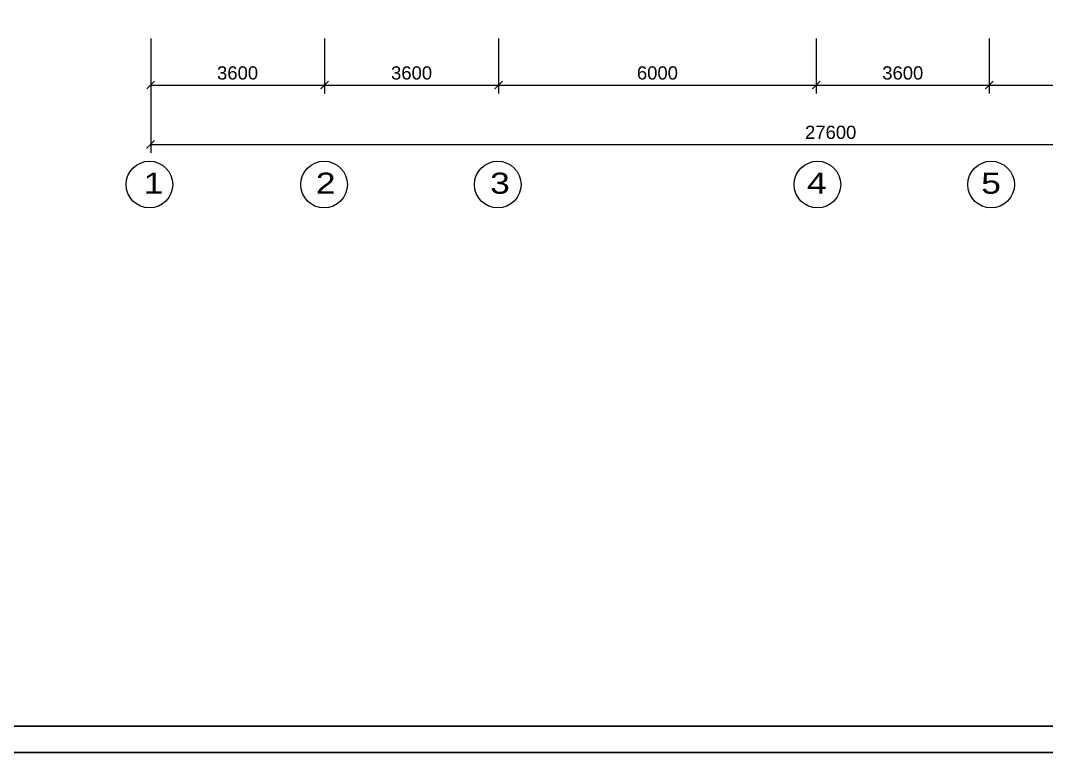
# Model space of a CAD drawing. Header units: millimetres. Extents: x 62416 to 146516, y -59332 to 68.
# Drawn here: x 73918 to 93348, y -59332 to -45467 of the extents above; entities that cross this region are included whole.
import ezdxf
from ezdxf.enums import TextEntityAlignment as Align

# ---------------------------------------------------------------- set-up
doc = ezdxf.new("R2010")
doc.units = ezdxf.units.MM
doc.header["$LTSCALE"] = 200
doc.header["$MEASUREMENT"] = 0
doc.header["$PDMODE"] = 3
doc.layers.get('0').update_dxf_attribs({"linetype": 'CONTINUOUS'})
doc.layers.get('DEFPOINTS').update_dxf_attribs({"linetype": 'CONTINUOUS'})
for name, color, linetype in [('111', 7, 'CONTINUOUS'), ('BAO', 3, 'CONTINUOUS'), ('DIM1', 6, 'CONTINUOUS'), ('TEXT', 7, 'CONTINUOUS')]:
    doc.layers.add(name, color=color, linetype=linetype)
doc.layers.add('TUONG', color=3, linetype='CONTINUOUS', lineweight=30)
doc.styles.add('VNI-HELVE', font='VHELVEN.TTF')
doc.styles.add('VNS', font='VHELVEN.TTF')
doc.dimstyles.new('DIM100', dxfattribs={"dimtxt": 250, "dimasz": 150, "dimexe": 160, "dimexo": 0, "dimgap": 100, "dimtad": 1, "dimdec": 0, "dimzin": 0, "dimdsep": 46, "dimtxsty": 'VNI-HELVE', "dimblk": 'ARCHTICK', "dimblk1": 'ARCHTICK', "dimblk2": 'ARCHTICK', "dimsah": 1, "dimcen": 0, "dimclrd": 6, "dimclre": 6, "dimclrt": 6, "dimadec": 0, "dimazin": 0, "dimtfac": 0.5, "dimtdec": 0, "dimtix": 1, "dimtofl": 0, "dimtmove": 0, "dimatfit": 3, "dimldrblk": 'ARCHTICK', "dimfxl": 0, "dimtolj": 2, "dimtzin": 0, "dimarcsym": 0})

# ---------------------------------------------------------------- blocks, each defined once
blk = doc.blocks.new('_ArchTick')
at = {"layer": '111', "color": 0, "const_width": 0.15}
blk.add_lwpolyline([(-0.5, -0.5), (0.5, 0.5)], dxfattribs=at)
blk = doc.blocks.new('*D18')
at = {"color": 6, "linetype": 'ByBlock'}
for p, q in [((69890, -42711), (69890, -43754)), ((73182, -42711), (73182, -43754)), ((69890, -43594), (73182, -43594))]:
    blk.add_line(p, q, dxfattribs=at)
at = {"layer": 'DEFPOINTS', "color": 0, "linetype": 'ByBlock'}
for p in [(69890, -42711), (73182, -42711), (73182, -43594)]:
    blk.add_point(p, dxfattribs=at)
at = {"color": 6, "linetype": 'ByBlock', "xscale": 150, "yscale": 150, "zscale": 150, "rotation": 180}
blk.add_blockref('_ArchTick', (69890, -43594), dxfattribs=at)
at = {"color": 6, "linetype": 'ByBlock', "xscale": 150, "yscale": 150, "zscale": 150}
blk.add_blockref('_ArchTick', (73182, -43594), dxfattribs=at)
at = {"color": 6, "linetype": 'ByBlock', "insert": (71536, -43366), "char_height": 250, "attachment_point": 5, "style": 'VNI-HELVE'}
blk.add_mtext('\\A2;3600', dxfattribs=at)
blk = doc.blocks.new('*D19')
at = {"color": 6, "linetype": 'ByBlock'}
for p, q in [((73182, -42711), (73182, -43754)), ((76479, -42711), (76479, -43754)), ((73182, -43594), (76479, -43594))]:
    blk.add_line(p, q, dxfattribs=at)
at = {"layer": 'DEFPOINTS', "color": 0, "linetype": 'ByBlock'}
for p in [(73182, -42711), (76479, -42711), (76479, -43594)]:
    blk.add_point(p, dxfattribs=at)
at = {"color": 6, "linetype": 'ByBlock', "xscale": 150, "yscale": 150, "zscale": 150, "rotation": 180}
blk.add_blockref('_ArchTick', (73182, -43594), dxfattribs=at)
at = {"color": 6, "linetype": 'ByBlock', "xscale": 150, "yscale": 150, "zscale": 150}
blk.add_blockref('_ArchTick', (76479, -43594), dxfattribs=at)
at = {"color": 6, "linetype": 'ByBlock', "insert": (74831, -43366), "char_height": 250, "attachment_point": 5, "style": 'VNI-HELVE'}
blk.add_mtext('\\A2;3600', dxfattribs=at)
blk = doc.blocks.new('*D20')
at = {"color": 6, "linetype": 'ByBlock'}
for p, q in [((76479, -42711), (76479, -43754)), ((82495, -42711), (82495, -43754)), ((76479, -43594), (82495, -43594))]:
    blk.add_line(p, q, dxfattribs=at)
at = {"layer": 'DEFPOINTS', "color": 0, "linetype": 'ByBlock'}
for p in [(76479, -42711), (82495, -42711), (82495, -43594)]:
    blk.add_point(p, dxfattribs=at)
at = {"color": 6, "linetype": 'ByBlock', "xscale": 150, "yscale": 150, "zscale": 150, "rotation": 180}
blk.add_blockref('_ArchTick', (76479, -43594), dxfattribs=at)
at = {"color": 6, "linetype": 'ByBlock', "xscale": 150, "yscale": 150, "zscale": 150}
blk.add_blockref('_ArchTick', (82495, -43594), dxfattribs=at)
at = {"color": 6, "linetype": 'ByBlock', "insert": (79487, -43366), "char_height": 250, "attachment_point": 5, "style": 'VNI-HELVE'}
blk.add_mtext('\\A2;6000', dxfattribs=at)
blk = doc.blocks.new('*D21')
at = {"color": 6, "linetype": 'ByBlock'}
for p, q in [((82495, -42711), (82495, -43754)), ((85772, -42711), (85772, -43754)), ((82495, -43594), (85772, -43594))]:
    blk.add_line(p, q, dxfattribs=at)
at = {"layer": 'DEFPOINTS', "color": 0, "linetype": 'ByBlock'}
for p in [(82495, -42711), (85772, -42711), (85772, -43594)]:
    blk.add_point(p, dxfattribs=at)
at = {"color": 6, "linetype": 'ByBlock', "xscale": 150, "yscale": 150, "zscale": 150, "rotation": 180}
blk.add_blockref('_ArchTick', (82495, -43594), dxfattribs=at)
at = {"color": 6, "linetype": 'ByBlock', "xscale": 150, "yscale": 150, "zscale": 150}
blk.add_blockref('_ArchTick', (85772, -43594), dxfattribs=at)
at = {"color": 6, "linetype": 'ByBlock', "insert": (84133, -43366), "char_height": 250, "attachment_point": 5, "style": 'VNI-HELVE'}
blk.add_mtext('\\A2;3600', dxfattribs=at)
blk = doc.blocks.new('*D22')
at = {"color": 6, "linetype": 'ByBlock'}
for p, q in [((85772, -42711), (85772, -43754)), ((89073, -42711), (89073, -43754)), ((85772, -43594), (89073, -43594))]:
    blk.add_line(p, q, dxfattribs=at)
at = {"layer": 'DEFPOINTS', "color": 0, "linetype": 'ByBlock'}
for p in [(85772, -42711), (89073, -42711), (89073, -43594)]:
    blk.add_point(p, dxfattribs=at)
at = {"color": 6, "linetype": 'ByBlock', "xscale": 150, "yscale": 150, "zscale": 150, "rotation": 180}
blk.add_blockref('_ArchTick', (85772, -43594), dxfattribs=at)
at = {"color": 6, "linetype": 'ByBlock', "xscale": 150, "yscale": 150, "zscale": 150}
blk.add_blockref('_ArchTick', (89073, -43594), dxfattribs=at)
at = {"color": 6, "linetype": 'ByBlock', "insert": (87422, -43366), "char_height": 250, "attachment_point": 5, "style": 'VNI-HELVE'}
blk.add_mtext('\\A2;3600', dxfattribs=at)
blk = doc.blocks.new('*D34')
at = {"color": 6, "linetype": 'ByBlock'}
for p, q in [((69890, -42711), (69890, -44879)), ((95645, -42711), (95645, -44879)), ((69890, -44719), (95645, -44719))]:
    blk.add_line(p, q, dxfattribs=at)
at = {"layer": 'DEFPOINTS', "color": 0, "linetype": 'ByBlock'}
for p in [(69890, -42711), (95645, -42711), (95645, -44719)]:
    blk.add_point(p, dxfattribs=at)
at = {"color": 6, "linetype": 'ByBlock', "xscale": 150, "yscale": 150, "zscale": 150, "rotation": 180}
blk.add_blockref('_ArchTick', (69890, -44719), dxfattribs=at)
at = {"color": 6, "linetype": 'ByBlock', "xscale": 150, "yscale": 150, "zscale": 150}
blk.add_blockref('_ArchTick', (95645, -44719), dxfattribs=at)
at = {"color": 6, "linetype": 'ByBlock', "insert": (82768, -44491), "char_height": 250, "attachment_point": 5, "style": 'VNI-HELVE'}
blk.add_mtext('\\A2;27600', dxfattribs=at)

msp = doc.modelspace()

# ---------------------------------------------------------------- linework, layer by layer
at = {"layer": 'BAO', "color": 3, "linetype": 'Continuous'}
for centre in [(76359.7, -48573.6), (79666.8, -48573.6), (82955.9, -48573.6), (89010.8, -48573.6), (92299.9, -48573.6)]:
    msp.add_circle(centre, 441.8, dxfattribs=at)
at = {"layer": 'TUONG', "color": 3, "linetype": 'Continuous'}
for points in [[(62416, -59331.5), (62416, 68.5), (146516, 68.5), (146516, -59331.5), (62416, -59331.5)], [(62916, -58831.5), (62916, -431.5), (146016, -431.5), (146016, -58831.5)]]:
    msp.add_lwpolyline(points, close=True, dxfattribs=at)

# ---------------------------------------------------------------- texts
at = {"layer": 'TEXT', "color": 7, "linetype": 'Continuous', "style": 'VNS', "width": 1.2}
for tag, p in [('1', (76438.4, -48748.2)), ('2', (79697.7, -48748.2)), ('3', (82997.7, -48748.2)), ('4', (88997.7, -48748.2)), ('5', (92297.7, -48748.2))]:
    msp.add_attdef(tag, text='', height=400, dxfattribs=at).set_placement(p, align=Align.CENTER)

# ---------------------------------------------------------------- dimensions: what is measured, and where the dimension line sits
at = {"layer": 'DIM1', "color": 6, "linetype": 'Continuous'}
for base, p1, p2, text, picture, middle in [((79675.1, -46690.3), (76383.2, -45807.4), (79675.1, -45807.4), '3600', '*D18', (78029.2, -46461.9)), ((102137.6, -47815.2), (76383.2, -45807.4), (102137.6, -45807.4), '27600', '*D34', (89260.4, -47586.7)), ((82972, -46690.3), (79675.1, -45807.4), (82972, -45807.4), '3600', '*D19', (81323.6, -46461.9)), ((88987.4, -46690.3), (82972, -45807.4), (88987.4, -45807.4), '6000', '*D20', (85979.7, -46461.9)), ((92265, -46690.3), (88987.4, -45807.4), (92265, -45807.4), '3600', '*D21', (90626.2, -46461.9)), ((95565.3, -46690.3), (92265, -45807.4), (95565.3, -45807.4), '3600', '*D22', (93915.2, -46461.9))]:
    dim = msp.add_linear_dim(base=base, p1=p1, p2=p2, text=text, dimstyle='DIM100', dxfattribs=at)
    dim.commit()
    dim.dimension.update_dxf_attribs({"geometry": picture, "text_midpoint": middle, "insert": (6492.8, -3095.9)})

doc.saveas('drawing.dxf')
